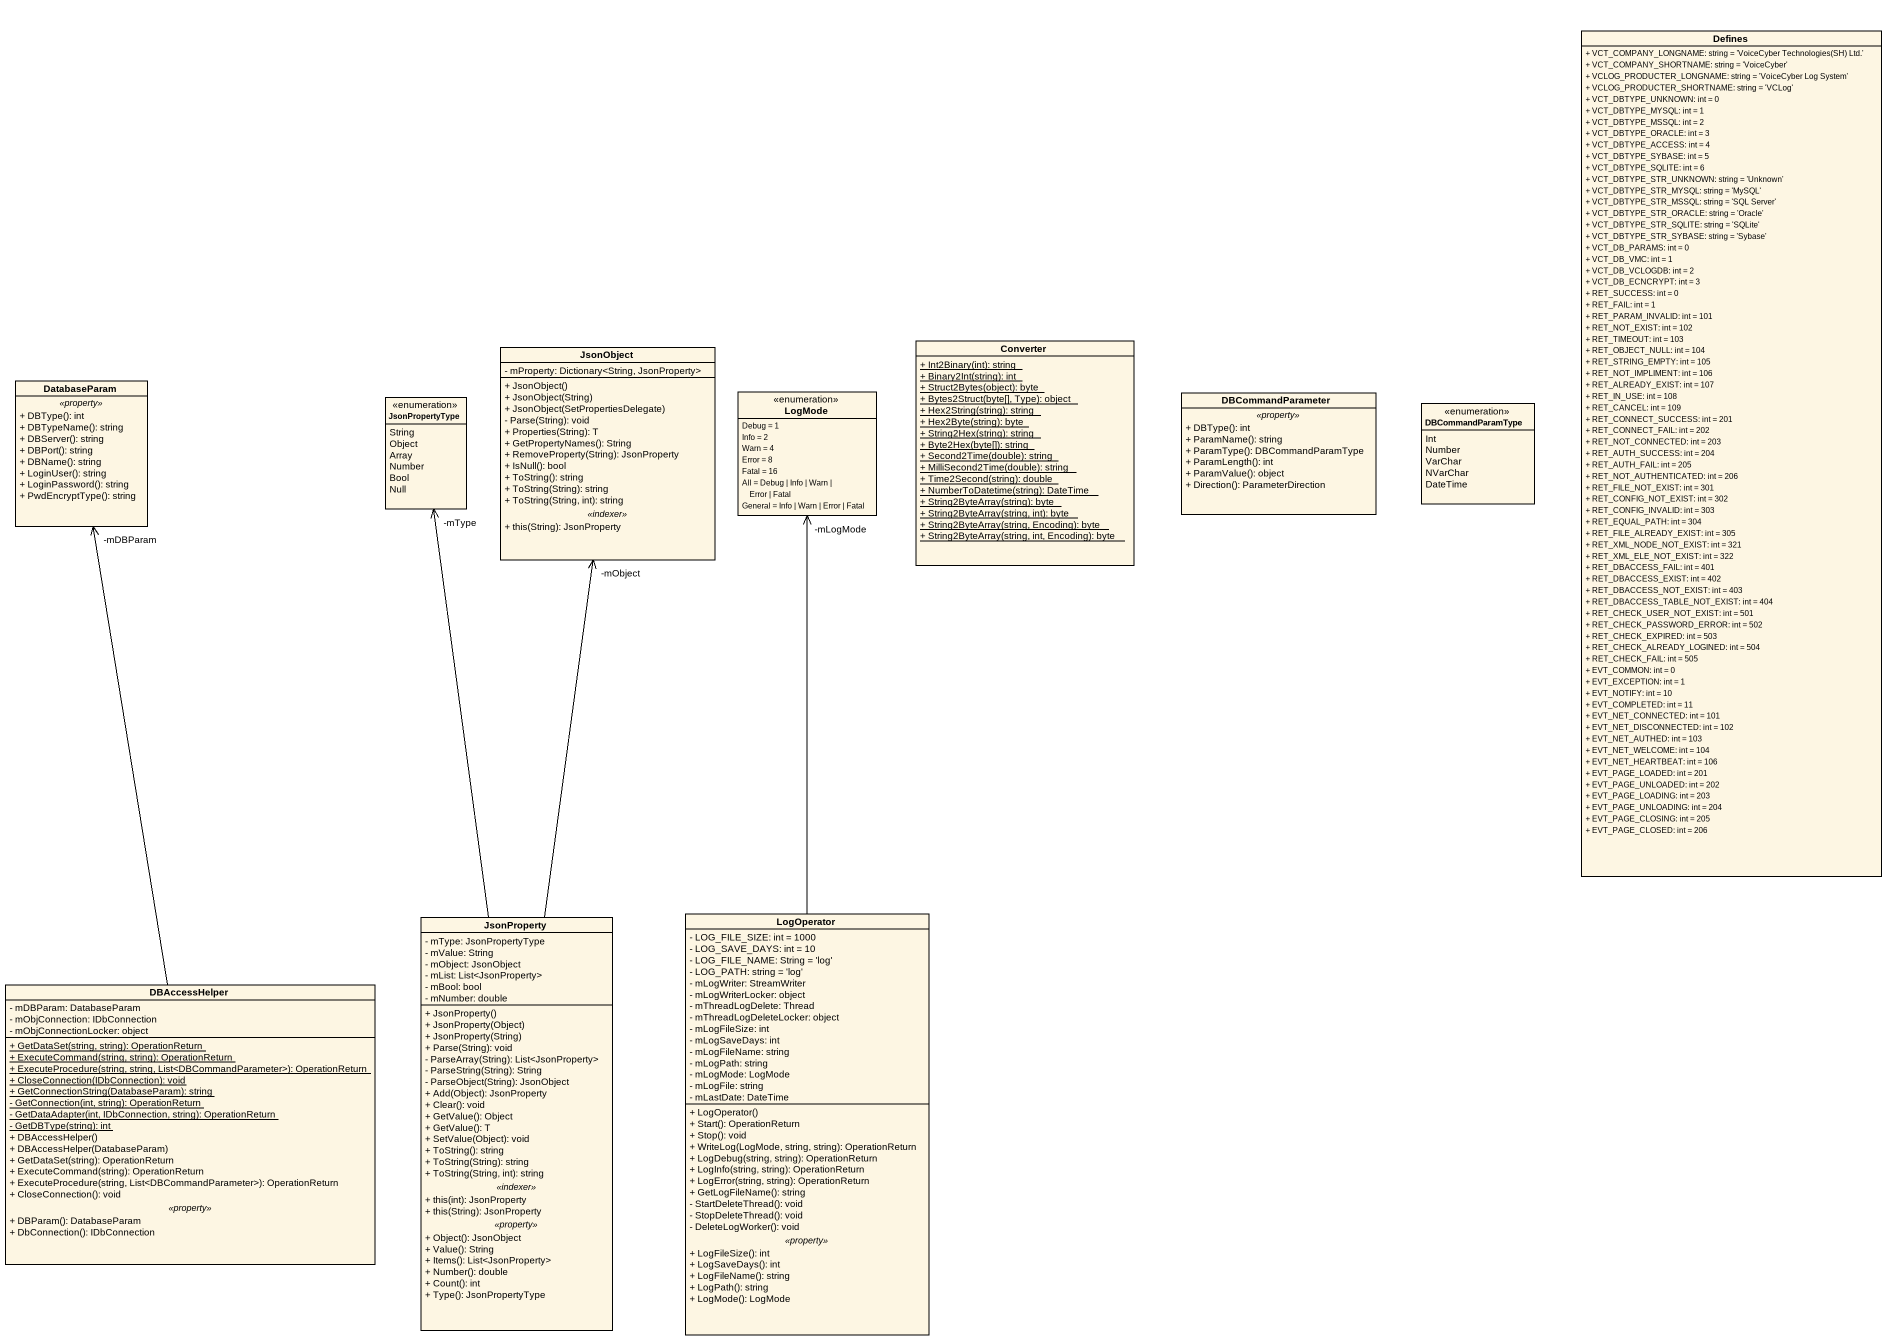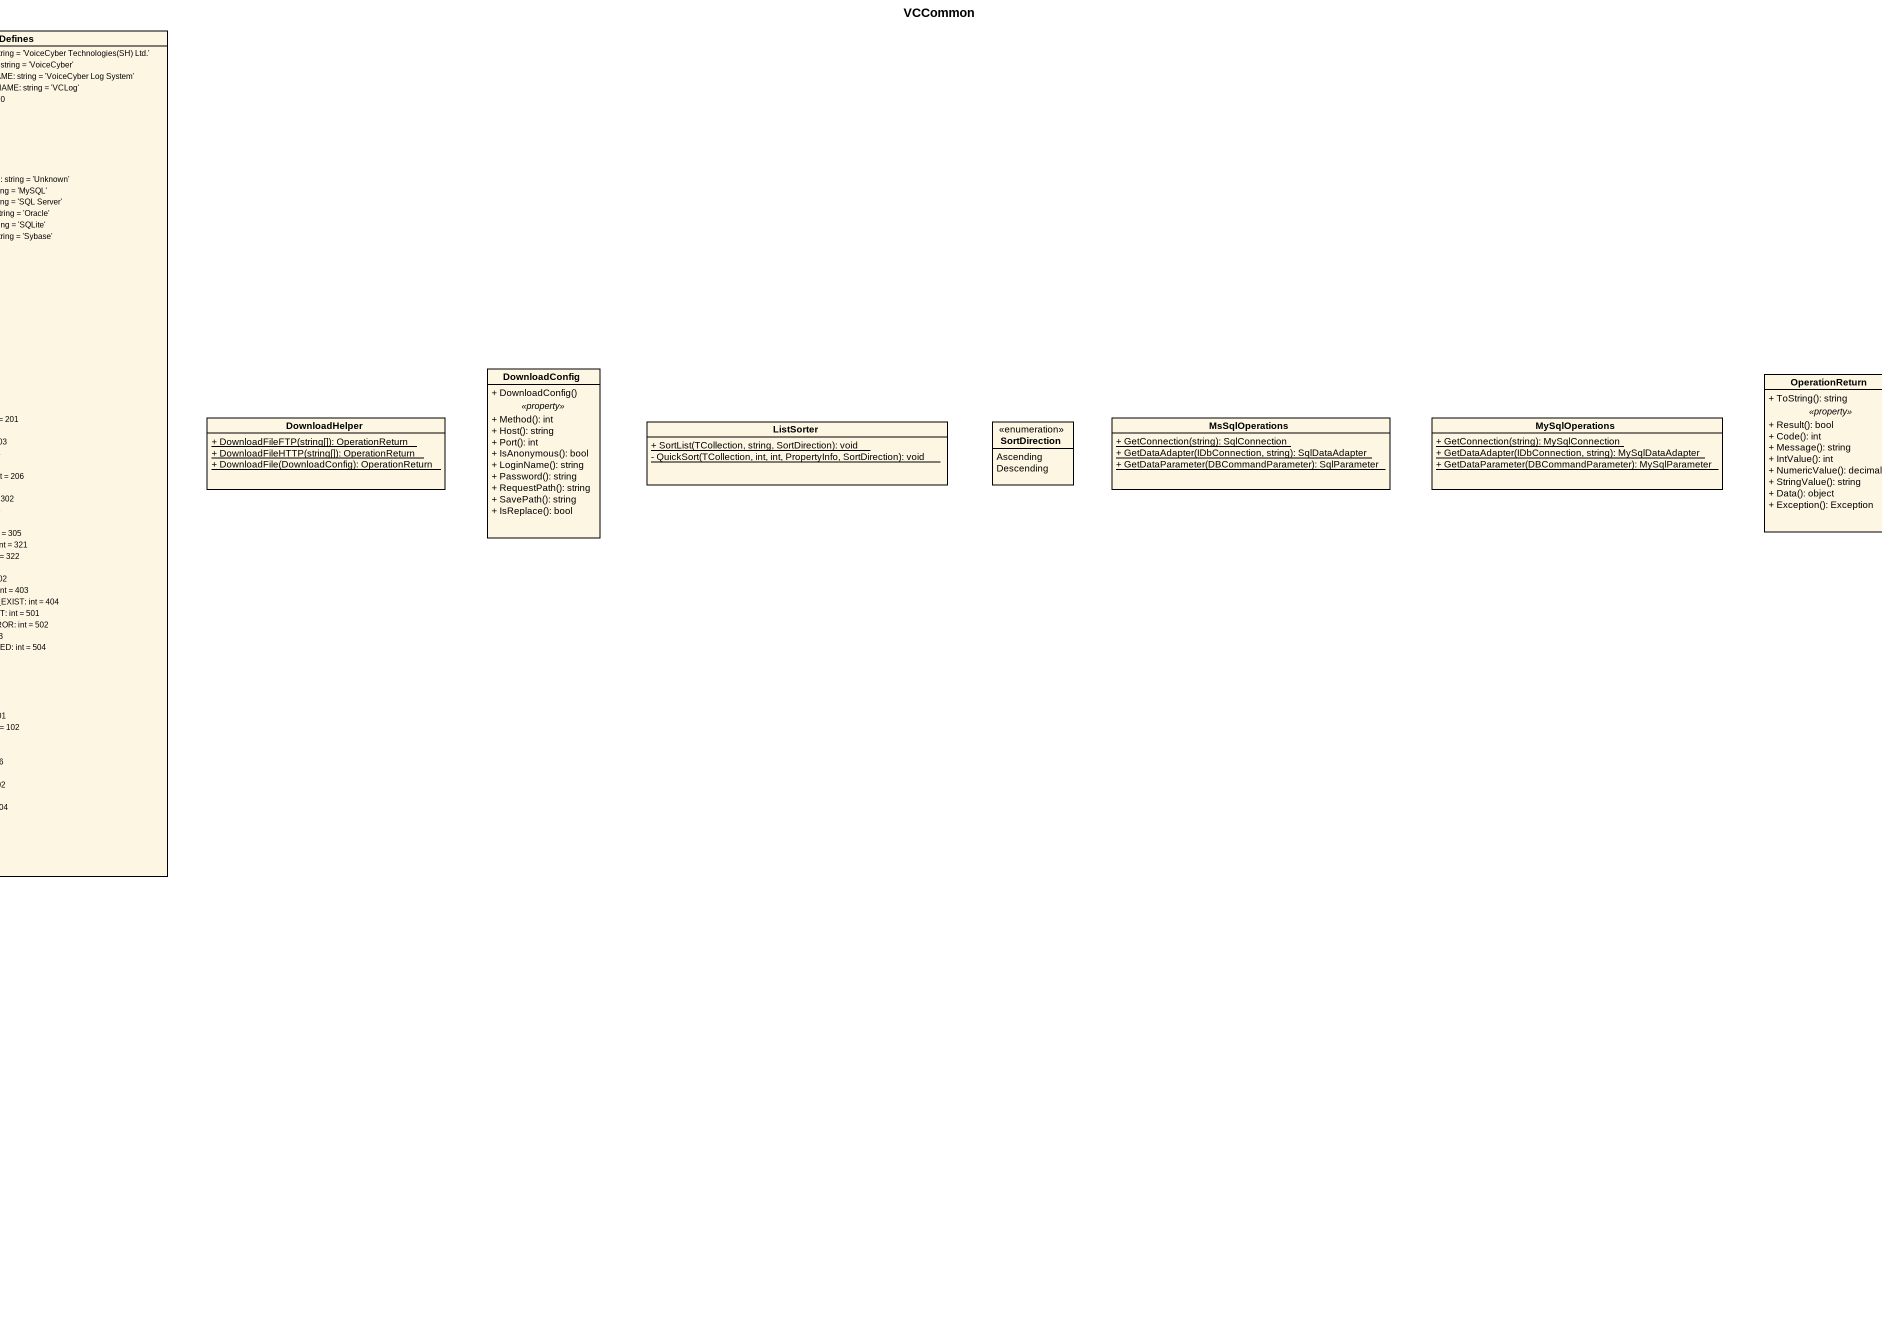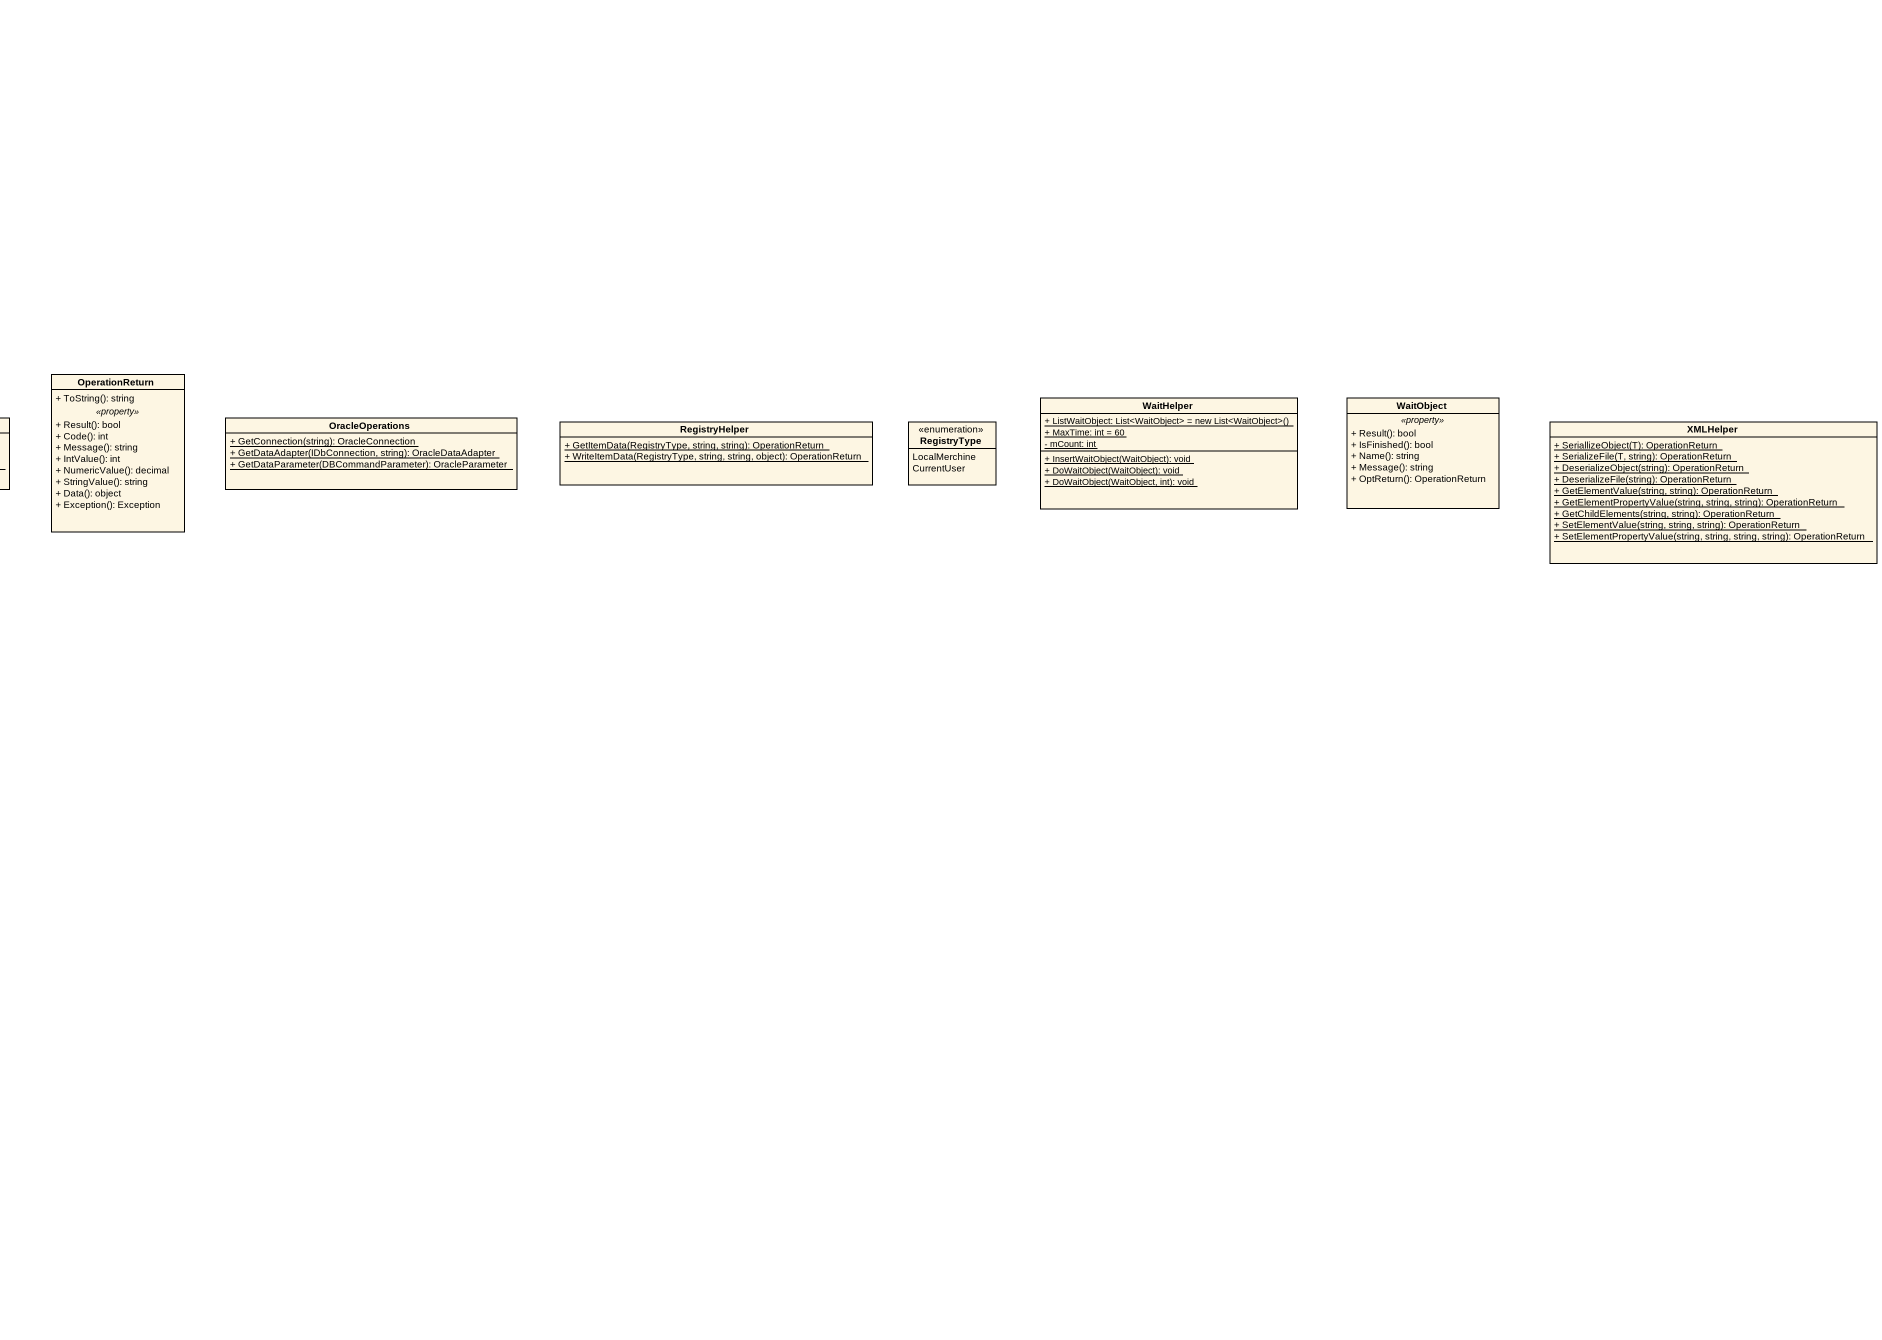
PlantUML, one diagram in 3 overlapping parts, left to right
@startuml
title VCCommon
hide circle
hide empty members
skinparam classAttributeIconSize 0
class Defines {
  {field} + VCT_COMPANY_LONGNAME: string = 'VoiceCyber Technologies(SH) Ltd.'
  + VCT_COMPANY_SHORTNAME: string = 'VoiceCyber'
  + VCLOG_PRODUCTER_LONGNAME: string = 'VoiceCyber Log System'
  + VCLOG_PRODUCTER_SHORTNAME: string = 'VCLog'
  + VCT_DBTYPE_UNKNOWN: int = 0
  + VCT_DBTYPE_MYSQL: int = 1
  + VCT_DBTYPE_MSSQL: int = 2
  + VCT_DBTYPE_ORACLE: int = 3
  + VCT_DBTYPE_ACCESS: int = 4
  + VCT_DBTYPE_SYBASE: int = 5
  + VCT_DBTYPE_SQLITE: int = 6
  + VCT_DBTYPE_STR_UNKNOWN: string = 'Unknown'
  + VCT_DBTYPE_STR_MYSQL: string = 'MySQL'
  + VCT_DBTYPE_STR_MSSQL: string = 'SQL Server'
  + VCT_DBTYPE_STR_ORACLE: string = 'Oracle'
  + VCT_DBTYPE_STR_SQLITE: string = 'SQLite'
  + VCT_DBTYPE_STR_SYBASE: string = 'Sybase'
  + VCT_DB_PARAMS: int = 0
  + VCT_DB_VMC: int = 1
  + VCT_DB_VCLOGDB: int = 2
  + VCT_DB_ECNCRYPT: int = 3
  + RET_SUCCESS: int = 0
  + RET_FAIL: int = 1
  + RET_PARAM_INVALID: int = 101
  + RET_NOT_EXIST: int = 102
  + RET_TIMEOUT: int = 103
  + RET_OBJECT_NULL: int = 104
  + RET_STRING_EMPTY: int = 105
  + RET_NOT_IMPLIMENT: int = 106
  + RET_ALREADY_EXIST: int = 107
  + RET_IN_USE: int = 108
  + RET_CANCEL: int = 109
  + RET_CONNECT_SUCCESS: int = 201
  + RET_CONNECT_FAIL: int = 202
  + RET_NOT_CONNECTED: int = 203
  + RET_AUTH_SUCCESS: int = 204
  + RET_AUTH_FAIL: int = 205
  + RET_NOT_AUTHENTICATED: int = 206
  + RET_FILE_NOT_EXIST: int = 301
  + RET_CONFIG_NOT_EXIST: int = 302
  + RET_CONFIG_INVALID: int = 303
  + RET_EQUAL_PATH: int = 304
  + RET_FILE_ALREADY_EXIST: int = 305
  + RET_XML_NODE_NOT_EXIST: int = 321
  + RET_XML_ELE_NOT_EXIST: int = 322
  + RET_DBACCESS_FAIL: int = 401
  + RET_DBACCESS_EXIST: int = 402
  + RET_DBACCESS_NOT_EXIST: int = 403
  + RET_DBACCESS_TABLE_NOT_EXIST: int = 404
  + RET_CHECK_USER_NOT_EXIST: int = 501
  + RET_CHECK_PASSWORD_ERROR: int = 502
  + RET_CHECK_EXPIRED: int = 503
  + RET_CHECK_ALREADY_LOGINED: int = 504
  + RET_CHECK_FAIL: int = 505
  + EVT_COMMON: int = 0
  + EVT_EXCEPTION: int = 1
  + EVT_NOTIFY: int = 10
  + EVT_COMPLETED: int = 11
  + EVT_NET_CONNECTED: int = 101
  + EVT_NET_DISCONNECTED: int = 102
  + EVT_NET_AUTHED: int = 103
  + EVT_NET_WELCOME: int = 104
  + EVT_NET_HEARTBEAT: int = 106
  + EVT_PAGE_LOADED: int = 201
  + EVT_PAGE_UNLOADED: int = 202
  + EVT_PAGE_LOADING: int = 203
  + EVT_PAGE_UNLOADING: int = 204
  + EVT_PAGE_CLOSING: int = 205
  + EVT_PAGE_CLOSED: int = 206
}
class Converter {
  {static} + Int2Binary(int): string
  {static} + Binary2Int(string): int
  {static} + Struct2Bytes(object): byte
  {static} + Bytes2Struct(byte[], Type): object
  {static} + Hex2String(string): string
  {static} + Hex2Byte(string): byte
  {static} + String2Hex(string): string
  {static} + Byte2Hex(byte[]): string
  {static} + Second2Time(double): string
  {static} + MilliSecond2Time(double): string
  {static} + Time2Second(string): double
  {static} + NumberToDatetime(string): DateTime
  {static} + String2ByteArray(string): byte
  {static} + String2ByteArray(string, int): byte
  {static} + String2ByteArray(string, Encoding): byte
  {static} + String2ByteArray(string, int, Encoding): byte
}
class DatabaseParam {
  .. <<property>> ..
  + DBType(): int
  + DBTypeName(): string
  + DBServer(): string
  + DBPort(): string
  + DBName(): string
  + LoginUser(): string
  + LoginPassword(): string
  + PwdEncryptType(): string
}
class JsonObject {
  - mProperty: Dictionary<String, JsonProperty>
  --
  + JsonObject()
  + JsonObject(String)
  + JsonObject(SetPropertiesDelegate)
  - Parse(String): void
  + Properties(String): T
  + GetPropertyNames(): String
  + RemoveProperty(String): JsonProperty
  + IsNull(): bool
  + ToString(): string
  + ToString(String): string
  + ToString(String, int): string
  .. <<indexer>> ..
  + this(String): JsonProperty
}
class DownloadConfig {
  + DownloadConfig()
  .. <<property>> ..
  + Method(): int
  + Host(): string
  + Port(): int
  + IsAnonymous(): bool
  + LoginName(): string
  + Password(): string
  + RequestPath(): string
  + SavePath(): string
  + IsReplace(): bool
}
class OperationReturn {
  + ToString(): string
  .. <<property>> ..
  + Result(): bool
  + Code(): int
  + Message(): string
  + IntValue(): int
  + NumericValue(): decimal
  + StringValue(): string
  + Data(): object
  + Exception(): Exception
}
enum JsonPropertyType {
  String
  Object
  Array
  Number
  Bool
  Null
}
enum LogMode {
  Debug = 1
  Info = 2
  Warn = 4
  Error = 8
  Fatal = 16
  All = Debug | Info | Warn | Error | Fatal
  General = Info | Warn | Error | Fatal
}
class DBCommandParameter {
  .. <<property>> ..
  + DBType(): int
  + ParamName(): string
  + ParamType(): DBCommandParamType
  + ParamLength(): int
  + ParamValue(): object
  + Direction(): ParameterDirection
}
enum DBCommandParamType {
  Int
  Number
  VarChar
  NVarChar
  DateTime
}
class DownloadHelper {
  {static} + DownloadFileFTP(string[]): OperationReturn
  {static} + DownloadFileHTTP(string[]): OperationReturn
  {static} + DownloadFile(DownloadConfig): OperationReturn
}
class ListSorter {
  {static} + SortList(TCollection, string, SortDirection): void
  {static} - QuickSort(TCollection, int, int, PropertyInfo, SortDirection): void
}
enum SortDirection {
  Ascending
  Descending
}
class MsSqlOperations {
  {static} + GetConnection(string): SqlConnection
  {static} + GetDataAdapter(IDbConnection, string): SqlDataAdapter
  {static} + GetDataParameter(DBCommandParameter): SqlParameter
}
class MySqlOperations {
  {static} + GetConnection(string): MySqlConnection
  {static} + GetDataAdapter(IDbConnection, string): MySqlDataAdapter
  {static} + GetDataParameter(DBCommandParameter): MySqlParameter
}
class OracleOperations {
  {static} + GetConnection(string): OracleConnection
  {static} + GetDataAdapter(IDbConnection, string): OracleDataAdapter
  {static} + GetDataParameter(DBCommandParameter): OracleParameter
}
class RegistryHelper {
  {static} + GetItemData(RegistryType, string, string): OperationReturn
  {static} + WriteItemData(RegistryType, string, string, object): OperationReturn
}
enum RegistryType {
  LocalMerchine
  CurrentUser
}
class WaitHelper {
  {static} {field} + ListWaitObject: List<WaitObject> = new List<WaitObject>()
  {static} + MaxTime: int = 60
  {static} - mCount: int
  {static} + InsertWaitObject(WaitObject): void
  {static} + DoWaitObject(WaitObject): void
  {static} + DoWaitObject(WaitObject, int): void
}
class WaitObject {
  .. <<property>> ..
  + Result(): bool
  + IsFinished(): bool
  + Name(): string
  + Message(): string
  + OptReturn(): OperationReturn
}
class XMLHelper {
  {static} + SeriallizeObject(T): OperationReturn
  {static} + SerializeFile(T, string): OperationReturn
  {static} + DeserializeObject(string): OperationReturn
  {static} + DeserializeFile(string): OperationReturn
  {static} + GetElementValue(string, string): OperationReturn
  {static} + GetElementPropertyValue(string, string, string): OperationReturn
  {static} + GetChildElements(string, string): OperationReturn
  {static} + SetElementValue(string, string, string): OperationReturn
  {static} + SetElementPropertyValue(string, string, string, string): OperationReturn
}
class JsonProperty {
  - mType: JsonPropertyType
  - mValue: String
  - mObject: JsonObject
  - mList: List<JsonProperty>
  - mBool: bool
  - mNumber: double
  --
  + JsonProperty()
  + JsonProperty(Object)
  + JsonProperty(String)
  + Parse(String): void
  - ParseArray(String): List<JsonProperty>
  - ParseString(String): String
  - ParseObject(String): JsonObject
  + Add(Object): JsonProperty
  + Clear(): void
  + GetValue(): Object
  + GetValue(): T
  + SetValue(Object): void
  + ToString(): string
  + ToString(String): string
  + ToString(String, int): string
  .. <<indexer>> ..
  + this(int): JsonProperty
  + this(String): JsonProperty
  .. <<property>> ..
  + Object(): JsonObject
  + Value(): String
  + Items(): List<JsonProperty>
  + Number(): double
  + Count(): int
  + Type(): JsonPropertyType
}
class LogOperator {
  - LOG_FILE_SIZE: int = 1000
  - LOG_SAVE_DAYS: int = 10
  - LOG_FILE_NAME: String = 'log'
  - LOG_PATH: string = 'log'
  - mLogWriter: StreamWriter
  - mLogWriterLocker: object
  - mThreadLogDelete: Thread
  - mThreadLogDeleteLocker: object
  - mLogFileSize: int
  - mLogSaveDays: int
  - mLogFileName: string
  - mLogPath: string
  - mLogMode: LogMode
  - mLogFile: string
  - mLastDate: DateTime
  --
  + LogOperator()
  + Start(): OperationReturn
  + Stop(): void
  + WriteLog(LogMode, string, string): OperationReturn
  + LogDebug(string, string): OperationReturn
  + LogInfo(string, string): OperationReturn
  + LogError(string, string): OperationReturn
  + GetLogFileName(): string
  - StartDeleteThread(): void
  - StopDeleteThread(): void
  - DeleteLogWorker(): void
  .. <<property>> ..
  + LogFileSize(): int
  + LogSaveDays(): int
  + LogFileName(): string
  + LogPath(): string
  + LogMode(): LogMode
}
class DBAccessHelper {
  - mDBParam: DatabaseParam
  - mObjConnection: IDbConnection
  - mObjConnectionLocker: object
  --
  {static} + GetDataSet(string, string): OperationReturn
  {static} + ExecuteCommand(string, string): OperationReturn
  {static} + ExecuteProcedure(string, string, List<DBCommandParameter>): OperationReturn
  {static} + CloseConnection(IDbConnection): void
  {static} + GetConnectionString(DatabaseParam): string
  {static} - GetConnection(int, string): OperationReturn
  {static} - GetDataAdapter(int, IDbConnection, string): OperationReturn
  {static} - GetDBType(string): int
  + DBAccessHelper()
  + DBAccessHelper(DatabaseParam)
  + GetDataSet(string): OperationReturn
  + ExecuteCommand(string): OperationReturn
  + ExecuteProcedure(string, List<DBCommandParameter>): OperationReturn
  + CloseConnection(): void
  .. <<property>> ..
  + DBParam(): DatabaseParam
  + DbConnection(): IDbConnection
}
JsonProperty -up-> "-mObject" JsonObject
JsonProperty -up-> "-mType" JsonPropertyType
LogOperator -up-> "-mLogMode" LogMode
DBAccessHelper -up-> "-mDBParam" DatabaseParam
@enduml
